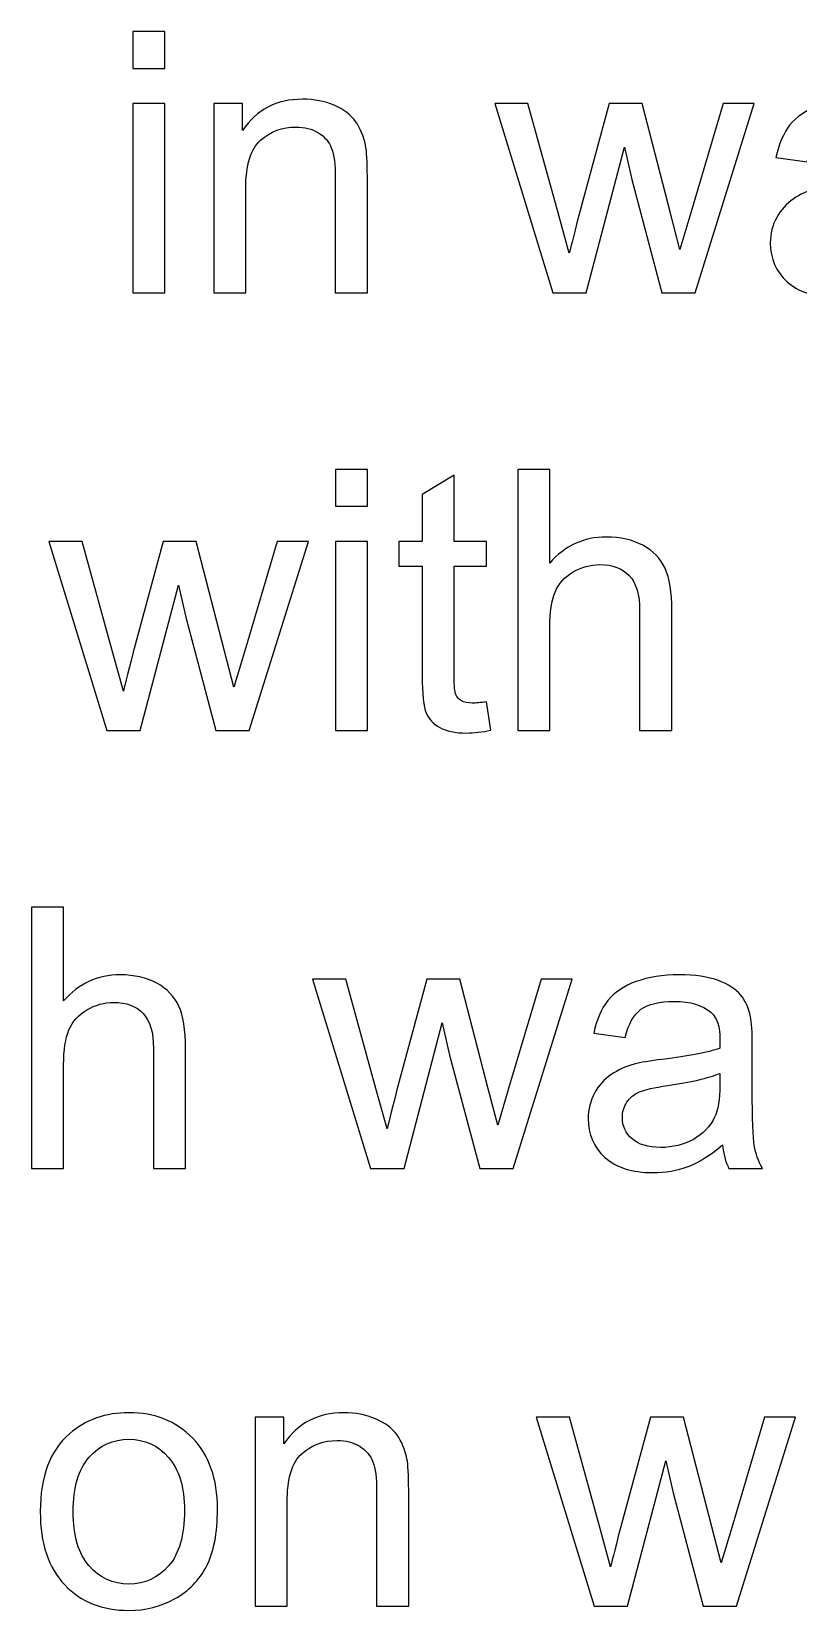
# Model space of a CAD drawing. Header units: centimetres. Extents: x -233 to -82, y 123 to 153.
# Drawn here: x -167.592 to -166.851, y 139.311 to 140.837 of the extents above; entities that cross this region are included whole.
import ezdxf

# ---------------------------------------------------------------- set-up
doc = ezdxf.new("R2010")
doc.units = ezdxf.units.CM
doc.header["$MEASUREMENT"] = 0
doc.layers.add('layer 1', color=7, linetype='Continuous')

msp = doc.modelspace()

# ---------------------------------------------------------------- linework, layer by layer
at = {"layer": 'layer 1'}
for points, knots in [([(-167.4945, 140.80153), (-167.4945, 140.80153), (-167.4945, 140.83713), (-167.4945, 140.83713), (-167.4945, 140.83713), (-167.4945, 140.83713), (-167.4635, 140.83713), (-167.4635, 140.83713), (-167.4635, 140.83713), (-167.4635, 140.83713), (-167.4635, 140.80153), (-167.4635, 140.80153), (-167.4635, 140.80153), (-167.4635, 140.80153), (-167.4945, 140.80153), (-167.4945, 140.80153)], [0, 0, 0, 0, 0.2, 0.2, 0.2, 0.2, 0.4, 0.4, 0.4, 0.4, 0.6, 0.6, 0.6, 0.6, 1, 1, 1, 1]), ([(-167.4162, 140.58463), (-167.4162, 140.58463), (-167.4162, 140.76753), (-167.4162, 140.76753), (-167.4162, 140.76753), (-167.4162, 140.76753), (-167.3883, 140.76753), (-167.3883, 140.76753), (-167.3883, 140.76753), (-167.3883, 140.76753), (-167.3883, 140.74153), (-167.3883, 140.74153), (-167.3883, 140.74153), (-167.3749, 140.76163), (-167.3555, 140.77173), (-167.3301, 140.77173), (-167.3301, 140.77173), (-167.3191, 140.77173), (-167.309, 140.76973), (-167.2997, 140.76583), (-167.2997, 140.76583), (-167.2904, 140.76183), (-167.2835, 140.75663), (-167.2789, 140.75023), (-167.2789, 140.75023), (-167.2744, 140.74373), (-167.2712, 140.73613), (-167.2693, 140.72723), (-167.2693, 140.72723), (-167.2682, 140.72153), (-167.2676, 140.71143), (-167.2676, 140.69713), (-167.2676, 140.69713), (-167.2676, 140.69713), (-167.2676, 140.58463), (-167.2676, 140.58463), (-167.2676, 140.58463), (-167.2676, 140.58463), (-167.2986, 140.58463), (-167.2986, 140.58463), (-167.2986, 140.58463), (-167.2986, 140.58463), (-167.2986, 140.69593), (-167.2986, 140.69593), (-167.2986, 140.69593), (-167.2986, 140.70853), (-167.2998, 140.71793), (-167.3022, 140.72423), (-167.3022, 140.72423), (-167.3046, 140.73053), (-167.3089, 140.73553), (-167.315, 140.73923), (-167.315, 140.73923), (-167.3212, 140.74293), (-167.3284, 140.74483), (-167.3367, 140.74483), (-167.3367, 140.74483), (-167.3499, 140.74483), (-167.3613, 140.74063), (-167.3708, 140.73223), (-167.3708, 140.73223), (-167.3804, 140.72383), (-167.3852, 140.70793), (-167.3852, 140.68453), (-167.3852, 140.68453), (-167.3852, 140.68453), (-167.3852, 140.58463), (-167.3852, 140.58463), (-167.3852, 140.58463), (-167.3852, 140.58463), (-167.4162, 140.58463), (-167.4162, 140.58463)], [0, 0, 0, 0, 0.0526316, 0.0526316, 0.0526316, 0.0526316, 0.1052632, 0.1052632, 0.1052632, 0.1052632, 0.1578947, 0.1578947, 0.1578947, 0.1578947, 0.2105263, 0.2105263, 0.2105263, 0.2105263, 0.2631579, 0.2631579, 0.2631579, 0.2631579, 0.3157895, 0.3157895, 0.3157895, 0.3157895, 0.3684211, 0.3684211, 0.3684211, 0.3684211, 0.4210526, 0.4210526, 0.4210526, 0.4210526, 0.4736842, 0.4736842, 0.4736842, 0.4736842, 0.5263158, 0.5263158, 0.5263158, 0.5263158, 0.5789474, 0.5789474, 0.5789474, 0.5789474, 0.6315789, 0.6315789, 0.6315789, 0.6315789, 0.6842105, 0.6842105, 0.6842105, 0.6842105, 0.7368421, 0.7368421, 0.7368421, 0.7368421, 0.7894737, 0.7894737, 0.7894737, 0.7894737, 0.8421053, 0.8421053, 0.8421053, 0.8421053, 0.8947368, 0.8947368, 0.8947368, 0.8947368, 1, 1, 1, 1]), ([(-166.7479, 140.60723), (-166.7594, 140.59743), (-166.7704, 140.59053), (-166.781, 140.58653), (-166.781, 140.58653), (-166.7917, 140.58253), (-166.8031, 140.58053), (-166.8152, 140.58053), (-166.8152, 140.58053), (-166.8353, 140.58053), (-166.8508, 140.58543), (-166.8616, 140.59523), (-166.8616, 140.59523), (-166.8724, 140.60503), (-166.8778, 140.61753), (-166.8778, 140.63283), (-166.8778, 140.63283), (-166.8778, 140.64183), (-166.8757, 140.65003), (-166.8716, 140.65743), (-166.8716, 140.65743), (-166.8675, 140.66483), (-166.8622, 140.67073), (-166.8556, 140.67523), (-166.8556, 140.67523), (-166.849, 140.67973), (-166.8416, 140.68313), (-166.8333, 140.68543), (-166.8333, 140.68543), (-166.8272, 140.68703), (-166.8181, 140.68853), (-166.8058, 140.69003), (-166.8058, 140.69003), (-166.7807, 140.69303), (-166.7623, 140.69663), (-166.7505, 140.70073), (-166.7505, 140.70073), (-166.7504, 140.70503), (-166.7503, 140.70773), (-166.7503, 140.70883), (-166.7503, 140.70883), (-166.7503, 140.72143), (-166.7532, 140.73033), (-166.7591, 140.73553), (-166.7591, 140.73553), (-166.767, 140.74253), (-166.7788, 140.74603), (-166.7944, 140.74603), (-166.7944, 140.74603), (-166.809, 140.74603), (-166.8198, 140.74353), (-166.8267, 140.73843), (-166.8267, 140.73843), (-166.8336, 140.73333), (-166.8388, 140.72423), (-166.8421, 140.71123), (-166.8421, 140.71123), (-166.8421, 140.71123), (-166.8724, 140.71533), (-166.8724, 140.71533), (-166.8724, 140.71533), (-166.8697, 140.72833), (-166.8651, 140.73883), (-166.8588, 140.74683), (-166.8588, 140.74683), (-166.8525, 140.75473), (-166.8433, 140.76093), (-166.8314, 140.76523), (-166.8314, 140.76523), (-166.8195, 140.76953), (-166.8056, 140.77173), (-166.7899, 140.77173), (-166.7899, 140.77173), (-166.7743, 140.77173), (-166.7616, 140.76993), (-166.7518, 140.76623), (-166.7518, 140.76623), (-166.7421, 140.76253), (-166.7349, 140.75783), (-166.7303, 140.75233), (-166.7303, 140.75233), (-166.7257, 140.74673), (-166.7225, 140.73973), (-166.7207, 140.73123), (-166.7207, 140.73123), (-166.7196, 140.72593), (-166.7191, 140.71643), (-166.7191, 140.70263), (-166.7191, 140.70263), (-166.7191, 140.70263), (-166.7191, 140.66133), (-166.7191, 140.66133), (-166.7191, 140.66133), (-166.7191, 140.63243), (-166.7184, 140.61423), (-166.7171, 140.60663), (-166.7171, 140.60663), (-166.7158, 140.59893), (-166.7132, 140.59163), (-166.7093, 140.58463), (-166.7093, 140.58463), (-166.7093, 140.58463), (-166.7417, 140.58463), (-166.7417, 140.58463), (-166.7417, 140.58463), (-166.7449, 140.59103), (-166.747, 140.59853), (-166.7479, 140.60723)], [0, 0, 0, 0, 0.0357143, 0.0357143, 0.0357143, 0.0357143, 0.0714286, 0.0714286, 0.0714286, 0.0714286, 0.1071429, 0.1071429, 0.1071429, 0.1071429, 0.1428571, 0.1428571, 0.1428571, 0.1428571, 0.1785714, 0.1785714, 0.1785714, 0.1785714, 0.2142857, 0.2142857, 0.2142857, 0.2142857, 0.25, 0.25, 0.25, 0.25, 0.2857143, 0.2857143, 0.2857143, 0.2857143, 0.3214286, 0.3214286, 0.3214286, 0.3214286, 0.3571429, 0.3571429, 0.3571429, 0.3571429, 0.3928571, 0.3928571, 0.3928571, 0.3928571, 0.4285714, 0.4285714, 0.4285714, 0.4285714, 0.4642857, 0.4642857, 0.4642857, 0.4642857, 0.5, 0.5, 0.5, 0.5, 0.5357143, 0.5357143, 0.5357143, 0.5357143, 0.5714286, 0.5714286, 0.5714286, 0.5714286, 0.6071429, 0.6071429, 0.6071429, 0.6071429, 0.6428571, 0.6428571, 0.6428571, 0.6428571, 0.6785714, 0.6785714, 0.6785714, 0.6785714, 0.7142857, 0.7142857, 0.7142857, 0.7142857, 0.75, 0.75, 0.75, 0.75, 0.7857143, 0.7857143, 0.7857143, 0.7857143, 0.8214286, 0.8214286, 0.8214286, 0.8214286, 0.8571429, 0.8571429, 0.8571429, 0.8571429, 0.8928571, 0.8928571, 0.8928571, 0.8928571, 0.9285714, 0.9285714, 0.9285714, 0.9285714, 1, 1, 1, 1]), ([(-167.4945, 140.58463), (-167.4945, 140.58463), (-167.4945, 140.76753), (-167.4945, 140.76753), (-167.4945, 140.76753), (-167.4945, 140.76753), (-167.4635, 140.76753), (-167.4635, 140.76753), (-167.4635, 140.76753), (-167.4635, 140.76753), (-167.4635, 140.58463), (-167.4635, 140.58463), (-167.4635, 140.58463), (-167.4635, 140.58463), (-167.4945, 140.58463), (-167.4945, 140.58463)], [0, 0, 0, 0, 0.2, 0.2, 0.2, 0.2, 0.4, 0.4, 0.4, 0.4, 0.6, 0.6, 0.6, 0.6, 1, 1, 1, 1]), ([(-167.0883, 140.58463), (-167.0883, 140.58463), (-167.1443, 140.76753), (-167.1443, 140.76753), (-167.1443, 140.76753), (-167.1443, 140.76753), (-167.1122, 140.76753), (-167.1122, 140.76753), (-167.1122, 140.76753), (-167.1122, 140.76753), (-167.0831, 140.66193), (-167.0831, 140.66193), (-167.0831, 140.66193), (-167.0831, 140.66193), (-167.0723, 140.62273), (-167.0723, 140.62273), (-167.0723, 140.62273), (-167.0718, 140.62463), (-167.0687, 140.63723), (-167.0628, 140.66043), (-167.0628, 140.66043), (-167.0628, 140.66043), (-167.0337, 140.76753), (-167.0337, 140.76753), (-167.0337, 140.76753), (-167.0337, 140.76753), (-167.0018, 140.76753), (-167.0018, 140.76753), (-167.0018, 140.76753), (-167.0018, 140.76753), (-166.9744, 140.66143), (-166.9744, 140.66143), (-166.9744, 140.66143), (-166.9744, 140.66143), (-166.9653, 140.62653), (-166.9653, 140.62653), (-166.9653, 140.62653), (-166.9653, 140.62653), (-166.9548, 140.66183), (-166.9548, 140.66183), (-166.9548, 140.66183), (-166.9548, 140.66183), (-166.9234, 140.76753), (-166.9234, 140.76753), (-166.9234, 140.76753), (-166.9234, 140.76753), (-166.8933, 140.76753), (-166.8933, 140.76753), (-166.8933, 140.76753), (-166.8933, 140.76753), (-166.9505, 140.58463), (-166.9505, 140.58463), (-166.9505, 140.58463), (-166.9505, 140.58463), (-166.9827, 140.58463), (-166.9827, 140.58463), (-166.9827, 140.58463), (-166.9827, 140.58463), (-167.0118, 140.69423), (-167.0118, 140.69423), (-167.0118, 140.69423), (-167.0118, 140.69423), (-167.0189, 140.72533), (-167.0189, 140.72533), (-167.0189, 140.72533), (-167.0189, 140.72533), (-167.0559, 140.58463), (-167.0559, 140.58463), (-167.0559, 140.58463), (-167.0559, 140.58463), (-167.0883, 140.58463), (-167.0883, 140.58463)], [0, 0, 0, 0, 0.0526316, 0.0526316, 0.0526316, 0.0526316, 0.1052632, 0.1052632, 0.1052632, 0.1052632, 0.1578947, 0.1578947, 0.1578947, 0.1578947, 0.2105263, 0.2105263, 0.2105263, 0.2105263, 0.2631579, 0.2631579, 0.2631579, 0.2631579, 0.3157895, 0.3157895, 0.3157895, 0.3157895, 0.3684211, 0.3684211, 0.3684211, 0.3684211, 0.4210526, 0.4210526, 0.4210526, 0.4210526, 0.4736842, 0.4736842, 0.4736842, 0.4736842, 0.5263158, 0.5263158, 0.5263158, 0.5263158, 0.5789474, 0.5789474, 0.5789474, 0.5789474, 0.6315789, 0.6315789, 0.6315789, 0.6315789, 0.6842105, 0.6842105, 0.6842105, 0.6842105, 0.7368421, 0.7368421, 0.7368421, 0.7368421, 0.7894737, 0.7894737, 0.7894737, 0.7894737, 0.8421053, 0.8421053, 0.8421053, 0.8421053, 0.8947368, 0.8947368, 0.8947368, 0.8947368, 1, 1, 1, 1]), ([(-167.2984, 140.3782), (-167.2984, 140.3782), (-167.2984, 140.4138), (-167.2984, 140.4138), (-167.2984, 140.4138), (-167.2984, 140.4138), (-167.2674, 140.4138), (-167.2674, 140.4138), (-167.2674, 140.4138), (-167.2674, 140.4138), (-167.2674, 140.3782), (-167.2674, 140.3782), (-167.2674, 140.3782), (-167.2674, 140.3782), (-167.2984, 140.3782), (-167.2984, 140.3782)], [0, 0, 0, 0, 0.2, 0.2, 0.2, 0.2, 0.4, 0.4, 0.4, 0.4, 0.6, 0.6, 0.6, 0.6, 1, 1, 1, 1]), ([(-167.1524, 140.189), (-167.1524, 140.189), (-167.148, 140.1616), (-167.148, 140.1616), (-167.148, 140.1616), (-167.1567, 140.1598), (-167.1645, 140.1589), (-167.1714, 140.1589), (-167.1714, 140.1589), (-167.1827, 140.1589), (-167.1914, 140.1607), (-167.1976, 140.1643), (-167.1976, 140.1643), (-167.2038, 140.1678), (-167.2082, 140.1725), (-167.2107, 140.1783), (-167.2107, 140.1783), (-167.2132, 140.1841), (-167.2145, 140.1963), (-167.2145, 140.2149), (-167.2145, 140.2149), (-167.2145, 140.2149), (-167.2145, 140.3201), (-167.2145, 140.3201), (-167.2145, 140.3201), (-167.2145, 140.3201), (-167.2372, 140.3201), (-167.2372, 140.3201), (-167.2372, 140.3201), (-167.2372, 140.3201), (-167.2372, 140.3442), (-167.2372, 140.3442), (-167.2372, 140.3442), (-167.2372, 140.3442), (-167.2145, 140.3442), (-167.2145, 140.3442), (-167.2145, 140.3442), (-167.2145, 140.3442), (-167.2145, 140.3895), (-167.2145, 140.3895), (-167.2145, 140.3895), (-167.2145, 140.3895), (-167.1836, 140.4081), (-167.1836, 140.4081), (-167.1836, 140.4081), (-167.1836, 140.4081), (-167.1836, 140.3442), (-167.1836, 140.3442), (-167.1836, 140.3442), (-167.1836, 140.3442), (-167.1524, 140.3442), (-167.1524, 140.3442), (-167.1524, 140.3442), (-167.1524, 140.3442), (-167.1524, 140.3201), (-167.1524, 140.3201), (-167.1524, 140.3201), (-167.1524, 140.3201), (-167.1836, 140.3201), (-167.1836, 140.3201), (-167.1836, 140.3201), (-167.1836, 140.3201), (-167.1836, 140.2131), (-167.1836, 140.2131), (-167.1836, 140.2131), (-167.1836, 140.2043), (-167.1831, 140.1986), (-167.182, 140.1961), (-167.182, 140.1961), (-167.1809, 140.1936), (-167.1791, 140.1916), (-167.1766, 140.1901), (-167.1766, 140.1901), (-167.1741, 140.1886), (-167.1706, 140.1878), (-167.1661, 140.1878), (-167.1661, 140.1878), (-167.1626, 140.1878), (-167.1581, 140.1882), (-167.1524, 140.189)], [0, 0, 0, 0, 0.047619, 0.047619, 0.047619, 0.047619, 0.0952381, 0.0952381, 0.0952381, 0.0952381, 0.1428571, 0.1428571, 0.1428571, 0.1428571, 0.1904762, 0.1904762, 0.1904762, 0.1904762, 0.2380952, 0.2380952, 0.2380952, 0.2380952, 0.2857143, 0.2857143, 0.2857143, 0.2857143, 0.3333333, 0.3333333, 0.3333333, 0.3333333, 0.3809524, 0.3809524, 0.3809524, 0.3809524, 0.4285714, 0.4285714, 0.4285714, 0.4285714, 0.4761905, 0.4761905, 0.4761905, 0.4761905, 0.5238095, 0.5238095, 0.5238095, 0.5238095, 0.5714286, 0.5714286, 0.5714286, 0.5714286, 0.6190476, 0.6190476, 0.6190476, 0.6190476, 0.6666667, 0.6666667, 0.6666667, 0.6666667, 0.7142857, 0.7142857, 0.7142857, 0.7142857, 0.7619048, 0.7619048, 0.7619048, 0.7619048, 0.8095238, 0.8095238, 0.8095238, 0.8095238, 0.8571429, 0.8571429, 0.8571429, 0.8571429, 0.9047619, 0.9047619, 0.9047619, 0.9047619, 1, 1, 1, 1]), ([(-167.1221, 140.1613), (-167.1221, 140.1613), (-167.1221, 140.4138), (-167.1221, 140.4138), (-167.1221, 140.4138), (-167.1221, 140.4138), (-167.0911, 140.4138), (-167.0911, 140.4138), (-167.0911, 140.4138), (-167.0911, 140.4138), (-167.0911, 140.3232), (-167.0911, 140.3232), (-167.0911, 140.3232), (-167.0766, 140.34), (-167.0584, 140.3484), (-167.0364, 140.3484), (-167.0364, 140.3484), (-167.0228, 140.3484), (-167.011, 140.3457), (-167.001, 140.3404), (-167.001, 140.3404), (-166.9911, 140.335), (-166.9839, 140.3276), (-166.9796, 140.3182), (-166.9796, 140.3182), (-166.9753, 140.3088), (-166.9731, 140.2951), (-166.9731, 140.2772), (-166.9731, 140.2772), (-166.9731, 140.2772), (-166.9731, 140.1613), (-166.9731, 140.1613), (-166.9731, 140.1613), (-166.9731, 140.1613), (-167.0042, 140.1613), (-167.0042, 140.1613), (-167.0042, 140.1613), (-167.0042, 140.1613), (-167.0042, 140.2772), (-167.0042, 140.2772), (-167.0042, 140.2772), (-167.0042, 140.2927), (-167.0075, 140.304), (-167.0142, 140.3111), (-167.0142, 140.3111), (-167.0209, 140.3182), (-167.0304, 140.3217), (-167.0427, 140.3217), (-167.0427, 140.3217), (-167.0519, 140.3217), (-167.0605, 140.3193), (-167.0686, 140.3146), (-167.0686, 140.3146), (-167.0767, 140.3098), (-167.0825, 140.3033), (-167.0859, 140.2952), (-167.0859, 140.2952), (-167.0894, 140.287), (-167.0911, 140.2757), (-167.0911, 140.2614), (-167.0911, 140.2614), (-167.0911, 140.2614), (-167.0911, 140.1613), (-167.0911, 140.1613), (-167.0911, 140.1613), (-167.0911, 140.1613), (-167.1221, 140.1613), (-167.1221, 140.1613)], [0, 0, 0, 0, 0.0555556, 0.0555556, 0.0555556, 0.0555556, 0.1111111, 0.1111111, 0.1111111, 0.1111111, 0.1666667, 0.1666667, 0.1666667, 0.1666667, 0.2222222, 0.2222222, 0.2222222, 0.2222222, 0.2777778, 0.2777778, 0.2777778, 0.2777778, 0.3333333, 0.3333333, 0.3333333, 0.3333333, 0.3888889, 0.3888889, 0.3888889, 0.3888889, 0.4444444, 0.4444444, 0.4444444, 0.4444444, 0.5, 0.5, 0.5, 0.5, 0.5555556, 0.5555556, 0.5555556, 0.5555556, 0.6111111, 0.6111111, 0.6111111, 0.6111111, 0.6666667, 0.6666667, 0.6666667, 0.6666667, 0.7222222, 0.7222222, 0.7222222, 0.7222222, 0.7777778, 0.7777778, 0.7777778, 0.7777778, 0.8333333, 0.8333333, 0.8333333, 0.8333333, 0.8888889, 0.8888889, 0.8888889, 0.8888889, 1, 1, 1, 1]), ([(-167.5196, 140.1613), (-167.5196, 140.1613), (-167.5756, 140.3442), (-167.5756, 140.3442), (-167.5756, 140.3442), (-167.5756, 140.3442), (-167.5435, 140.3442), (-167.5435, 140.3442), (-167.5435, 140.3442), (-167.5435, 140.3442), (-167.5144, 140.2386), (-167.5144, 140.2386), (-167.5144, 140.2386), (-167.5144, 140.2386), (-167.5036, 140.1994), (-167.5036, 140.1994), (-167.5036, 140.1994), (-167.5031, 140.2013), (-167.5, 140.2139), (-167.4941, 140.2371), (-167.4941, 140.2371), (-167.4941, 140.2371), (-167.465, 140.3442), (-167.465, 140.3442), (-167.465, 140.3442), (-167.465, 140.3442), (-167.4331, 140.3442), (-167.4331, 140.3442), (-167.4331, 140.3442), (-167.4331, 140.3442), (-167.4057, 140.2381), (-167.4057, 140.2381), (-167.4057, 140.2381), (-167.4057, 140.2381), (-167.3966, 140.2032), (-167.3966, 140.2032), (-167.3966, 140.2032), (-167.3966, 140.2032), (-167.3861, 140.2385), (-167.3861, 140.2385), (-167.3861, 140.2385), (-167.3861, 140.2385), (-167.3547, 140.3442), (-167.3547, 140.3442), (-167.3547, 140.3442), (-167.3547, 140.3442), (-167.3246, 140.3442), (-167.3246, 140.3442), (-167.3246, 140.3442), (-167.3246, 140.3442), (-167.3818, 140.1613), (-167.3818, 140.1613), (-167.3818, 140.1613), (-167.3818, 140.1613), (-167.414, 140.1613), (-167.414, 140.1613), (-167.414, 140.1613), (-167.414, 140.1613), (-167.4431, 140.2709), (-167.4431, 140.2709), (-167.4431, 140.2709), (-167.4431, 140.2709), (-167.4502, 140.302), (-167.4502, 140.302), (-167.4502, 140.302), (-167.4502, 140.302), (-167.4872, 140.1613), (-167.4872, 140.1613), (-167.4872, 140.1613), (-167.4872, 140.1613), (-167.5196, 140.1613), (-167.5196, 140.1613)], [0, 0, 0, 0, 0.0526316, 0.0526316, 0.0526316, 0.0526316, 0.1052632, 0.1052632, 0.1052632, 0.1052632, 0.1578947, 0.1578947, 0.1578947, 0.1578947, 0.2105263, 0.2105263, 0.2105263, 0.2105263, 0.2631579, 0.2631579, 0.2631579, 0.2631579, 0.3157895, 0.3157895, 0.3157895, 0.3157895, 0.3684211, 0.3684211, 0.3684211, 0.3684211, 0.4210526, 0.4210526, 0.4210526, 0.4210526, 0.4736842, 0.4736842, 0.4736842, 0.4736842, 0.5263158, 0.5263158, 0.5263158, 0.5263158, 0.5789474, 0.5789474, 0.5789474, 0.5789474, 0.6315789, 0.6315789, 0.6315789, 0.6315789, 0.6842105, 0.6842105, 0.6842105, 0.6842105, 0.7368421, 0.7368421, 0.7368421, 0.7368421, 0.7894737, 0.7894737, 0.7894737, 0.7894737, 0.8421053, 0.8421053, 0.8421053, 0.8421053, 0.8947368, 0.8947368, 0.8947368, 0.8947368, 1, 1, 1, 1]), ([(-167.2984, 140.1613), (-167.2984, 140.1613), (-167.2984, 140.3442), (-167.2984, 140.3442), (-167.2984, 140.3442), (-167.2984, 140.3442), (-167.2674, 140.3442), (-167.2674, 140.3442), (-167.2674, 140.3442), (-167.2674, 140.3442), (-167.2674, 140.1613), (-167.2674, 140.1613), (-167.2674, 140.1613), (-167.2674, 140.1613), (-167.2984, 140.1613), (-167.2984, 140.1613)], [0, 0, 0, 0, 0.2, 0.2, 0.2, 0.2, 0.4, 0.4, 0.4, 0.4, 0.6, 0.6, 0.6, 0.6, 1, 1, 1, 1]), ([(-167.5924, 139.73797), (-167.5924, 139.73797), (-167.5924, 139.99047), (-167.5924, 139.99047), (-167.5924, 139.99047), (-167.5924, 139.99047), (-167.5614, 139.99047), (-167.5614, 139.99047), (-167.5614, 139.99047), (-167.5614, 139.99047), (-167.5614, 139.89987), (-167.5614, 139.89987), (-167.5614, 139.89987), (-167.5469, 139.91667), (-167.5287, 139.92507), (-167.5067, 139.92507), (-167.5067, 139.92507), (-167.4931, 139.92507), (-167.4813, 139.92237), (-167.4713, 139.91707), (-167.4713, 139.91707), (-167.4614, 139.91167), (-167.4542, 139.90427), (-167.4499, 139.89487), (-167.4499, 139.89487), (-167.4456, 139.88547), (-167.4434, 139.87177), (-167.4434, 139.85387), (-167.4434, 139.85387), (-167.4434, 139.85387), (-167.4434, 139.73797), (-167.4434, 139.73797), (-167.4434, 139.73797), (-167.4434, 139.73797), (-167.4745, 139.73797), (-167.4745, 139.73797), (-167.4745, 139.73797), (-167.4745, 139.73797), (-167.4745, 139.85387), (-167.4745, 139.85387), (-167.4745, 139.85387), (-167.4745, 139.86937), (-167.4778, 139.88067), (-167.4845, 139.88777), (-167.4845, 139.88777), (-167.4912, 139.89487), (-167.5007, 139.89837), (-167.513, 139.89837), (-167.513, 139.89837), (-167.5222, 139.89837), (-167.5308, 139.89597), (-167.5389, 139.89127), (-167.5389, 139.89127), (-167.547, 139.88647), (-167.5528, 139.87997), (-167.5562, 139.87187), (-167.5562, 139.87187), (-167.5597, 139.86367), (-167.5614, 139.85237), (-167.5614, 139.83807), (-167.5614, 139.83807), (-167.5614, 139.83807), (-167.5614, 139.73797), (-167.5614, 139.73797), (-167.5614, 139.73797), (-167.5614, 139.73797), (-167.5924, 139.73797), (-167.5924, 139.73797)], [0, 0, 0, 0, 0.0555556, 0.0555556, 0.0555556, 0.0555556, 0.1111111, 0.1111111, 0.1111111, 0.1111111, 0.1666667, 0.1666667, 0.1666667, 0.1666667, 0.2222222, 0.2222222, 0.2222222, 0.2222222, 0.2777778, 0.2777778, 0.2777778, 0.2777778, 0.3333333, 0.3333333, 0.3333333, 0.3333333, 0.3888889, 0.3888889, 0.3888889, 0.3888889, 0.4444444, 0.4444444, 0.4444444, 0.4444444, 0.5, 0.5, 0.5, 0.5, 0.5555556, 0.5555556, 0.5555556, 0.5555556, 0.6111111, 0.6111111, 0.6111111, 0.6111111, 0.6666667, 0.6666667, 0.6666667, 0.6666667, 0.7222222, 0.7222222, 0.7222222, 0.7222222, 0.7777778, 0.7777778, 0.7777778, 0.7777778, 0.8333333, 0.8333333, 0.8333333, 0.8333333, 0.8888889, 0.8888889, 0.8888889, 0.8888889, 1, 1, 1, 1]), ([(-167.2645, 139.73797), (-167.2645, 139.73797), (-167.3205, 139.92087), (-167.3205, 139.92087), (-167.3205, 139.92087), (-167.3205, 139.92087), (-167.2884, 139.92087), (-167.2884, 139.92087), (-167.2884, 139.92087), (-167.2884, 139.92087), (-167.2593, 139.81527), (-167.2593, 139.81527), (-167.2593, 139.81527), (-167.2593, 139.81527), (-167.2485, 139.77607), (-167.2485, 139.77607), (-167.2485, 139.77607), (-167.248, 139.77797), (-167.2449, 139.79057), (-167.239, 139.81377), (-167.239, 139.81377), (-167.239, 139.81377), (-167.2099, 139.92087), (-167.2099, 139.92087), (-167.2099, 139.92087), (-167.2099, 139.92087), (-167.178, 139.92087), (-167.178, 139.92087), (-167.178, 139.92087), (-167.178, 139.92087), (-167.1506, 139.81477), (-167.1506, 139.81477), (-167.1506, 139.81477), (-167.1506, 139.81477), (-167.1415, 139.77987), (-167.1415, 139.77987), (-167.1415, 139.77987), (-167.1415, 139.77987), (-167.131, 139.81517), (-167.131, 139.81517), (-167.131, 139.81517), (-167.131, 139.81517), (-167.0996, 139.92087), (-167.0996, 139.92087), (-167.0996, 139.92087), (-167.0996, 139.92087), (-167.0695, 139.92087), (-167.0695, 139.92087), (-167.0695, 139.92087), (-167.0695, 139.92087), (-167.1267, 139.73797), (-167.1267, 139.73797), (-167.1267, 139.73797), (-167.1267, 139.73797), (-167.1589, 139.73797), (-167.1589, 139.73797), (-167.1589, 139.73797), (-167.1589, 139.73797), (-167.188, 139.84757), (-167.188, 139.84757), (-167.188, 139.84757), (-167.188, 139.84757), (-167.1951, 139.87867), (-167.1951, 139.87867), (-167.1951, 139.87867), (-167.1951, 139.87867), (-167.2321, 139.73797), (-167.2321, 139.73797), (-167.2321, 139.73797), (-167.2321, 139.73797), (-167.2645, 139.73797), (-167.2645, 139.73797)], [0, 0, 0, 0, 0.0526316, 0.0526316, 0.0526316, 0.0526316, 0.1052632, 0.1052632, 0.1052632, 0.1052632, 0.1578947, 0.1578947, 0.1578947, 0.1578947, 0.2105263, 0.2105263, 0.2105263, 0.2105263, 0.2631579, 0.2631579, 0.2631579, 0.2631579, 0.3157895, 0.3157895, 0.3157895, 0.3157895, 0.3684211, 0.3684211, 0.3684211, 0.3684211, 0.4210526, 0.4210526, 0.4210526, 0.4210526, 0.4736842, 0.4736842, 0.4736842, 0.4736842, 0.5263158, 0.5263158, 0.5263158, 0.5263158, 0.5789474, 0.5789474, 0.5789474, 0.5789474, 0.6315789, 0.6315789, 0.6315789, 0.6315789, 0.6842105, 0.6842105, 0.6842105, 0.6842105, 0.7368421, 0.7368421, 0.7368421, 0.7368421, 0.7894737, 0.7894737, 0.7894737, 0.7894737, 0.8421053, 0.8421053, 0.8421053, 0.8421053, 0.8947368, 0.8947368, 0.8947368, 0.8947368, 1, 1, 1, 1]), ([(-166.9241, 139.76057), (-166.9356, 139.75077), (-166.9466, 139.74387), (-166.9572, 139.73987), (-166.9572, 139.73987), (-166.9679, 139.73587), (-166.9793, 139.73387), (-166.9914, 139.73387), (-166.9914, 139.73387), (-167.0115, 139.73387), (-167.027, 139.73877), (-167.0378, 139.74857), (-167.0378, 139.74857), (-167.0486, 139.75837), (-167.054, 139.77087), (-167.054, 139.78617), (-167.054, 139.78617), (-167.054, 139.79517), (-167.0519, 139.80337), (-167.0478, 139.81077), (-167.0478, 139.81077), (-167.0437, 139.81817), (-167.0384, 139.82407), (-167.0318, 139.82857), (-167.0318, 139.82857), (-167.0252, 139.83307), (-167.0178, 139.83647), (-167.0095, 139.83877), (-167.0095, 139.83877), (-167.0034, 139.84037), (-166.9943, 139.84187), (-166.982, 139.84337), (-166.982, 139.84337), (-166.9569, 139.84637), (-166.9385, 139.84997), (-166.9267, 139.85407), (-166.9267, 139.85407), (-166.9266, 139.85837), (-166.9265, 139.86107), (-166.9265, 139.86217), (-166.9265, 139.86217), (-166.9265, 139.87477), (-166.9294, 139.88367), (-166.9353, 139.88887), (-166.9353, 139.88887), (-166.9432, 139.89587), (-166.955, 139.89937), (-166.9706, 139.89937), (-166.9706, 139.89937), (-166.9852, 139.89937), (-166.996, 139.89687), (-167.0029, 139.89177), (-167.0029, 139.89177), (-167.0098, 139.88667), (-167.015, 139.87757), (-167.0183, 139.86457), (-167.0183, 139.86457), (-167.0183, 139.86457), (-167.0486, 139.86867), (-167.0486, 139.86867), (-167.0486, 139.86867), (-167.0459, 139.88167), (-167.0413, 139.89217), (-167.035, 139.90017), (-167.035, 139.90017), (-167.0287, 139.90807), (-167.0195, 139.91427), (-167.0076, 139.91857), (-167.0076, 139.91857), (-166.9957, 139.92287), (-166.9818, 139.92507), (-166.9661, 139.92507), (-166.9661, 139.92507), (-166.9505, 139.92507), (-166.9378, 139.92327), (-166.928, 139.91957), (-166.928, 139.91957), (-166.9183, 139.91587), (-166.9111, 139.91117), (-166.9065, 139.90567), (-166.9065, 139.90567), (-166.9019, 139.90007), (-166.8987, 139.89307), (-166.8969, 139.88457), (-166.8969, 139.88457), (-166.8958, 139.87927), (-166.8953, 139.86977), (-166.8953, 139.85597), (-166.8953, 139.85597), (-166.8953, 139.85597), (-166.8953, 139.81467), (-166.8953, 139.81467), (-166.8953, 139.81467), (-166.8953, 139.78577), (-166.8946, 139.76757), (-166.8933, 139.75997), (-166.8933, 139.75997), (-166.892, 139.75227), (-166.8894, 139.74497), (-166.8855, 139.73797), (-166.8855, 139.73797), (-166.8855, 139.73797), (-166.9179, 139.73797), (-166.9179, 139.73797), (-166.9179, 139.73797), (-166.9211, 139.74437), (-166.9232, 139.75187), (-166.9241, 139.76057)], [0, 0, 0, 0, 0.0357143, 0.0357143, 0.0357143, 0.0357143, 0.0714286, 0.0714286, 0.0714286, 0.0714286, 0.1071429, 0.1071429, 0.1071429, 0.1071429, 0.1428571, 0.1428571, 0.1428571, 0.1428571, 0.1785714, 0.1785714, 0.1785714, 0.1785714, 0.2142857, 0.2142857, 0.2142857, 0.2142857, 0.25, 0.25, 0.25, 0.25, 0.2857143, 0.2857143, 0.2857143, 0.2857143, 0.3214286, 0.3214286, 0.3214286, 0.3214286, 0.3571429, 0.3571429, 0.3571429, 0.3571429, 0.3928571, 0.3928571, 0.3928571, 0.3928571, 0.4285714, 0.4285714, 0.4285714, 0.4285714, 0.4642857, 0.4642857, 0.4642857, 0.4642857, 0.5, 0.5, 0.5, 0.5, 0.5357143, 0.5357143, 0.5357143, 0.5357143, 0.5714286, 0.5714286, 0.5714286, 0.5714286, 0.6071429, 0.6071429, 0.6071429, 0.6071429, 0.6428571, 0.6428571, 0.6428571, 0.6428571, 0.6785714, 0.6785714, 0.6785714, 0.6785714, 0.7142857, 0.7142857, 0.7142857, 0.7142857, 0.75, 0.75, 0.75, 0.75, 0.7857143, 0.7857143, 0.7857143, 0.7857143, 0.8214286, 0.8214286, 0.8214286, 0.8214286, 0.8571429, 0.8571429, 0.8571429, 0.8571429, 0.8928571, 0.8928571, 0.8928571, 0.8928571, 0.9285714, 0.9285714, 0.9285714, 0.9285714, 1, 1, 1, 1]), ([(-166.9267, 139.82977), (-166.9379, 139.82517), (-166.9548, 139.82127), (-166.9773, 139.81807), (-166.9773, 139.81807), (-166.99, 139.81617), (-166.999, 139.81417), (-167.0043, 139.81187), (-167.0043, 139.81187), (-167.0096, 139.80957), (-167.0137, 139.80627), (-167.0166, 139.80187), (-167.0166, 139.80187), (-167.0195, 139.79737), (-167.0209, 139.79247), (-167.0209, 139.78707), (-167.0209, 139.78707), (-167.0209, 139.77877), (-167.0178, 139.77197), (-167.0115, 139.76647), (-167.0115, 139.76647), (-167.0052, 139.76097), (-166.9961, 139.75817), (-166.984, 139.75817), (-166.984, 139.75817), (-166.9721, 139.75817), (-166.9614, 139.76077), (-166.9521, 139.76597), (-166.9521, 139.76597), (-166.9428, 139.77117), (-166.936, 139.77827), (-166.9317, 139.78737), (-166.9317, 139.78737), (-166.9284, 139.79437), (-166.9267, 139.80467), (-166.9267, 139.81837), (-166.9267, 139.81837), (-166.9267, 139.81837), (-166.9267, 139.82977), (-166.9267, 139.82977)], [0, 0, 0, 0, 0.0909091, 0.0909091, 0.0909091, 0.0909091, 0.1818182, 0.1818182, 0.1818182, 0.1818182, 0.2727273, 0.2727273, 0.2727273, 0.2727273, 0.3636364, 0.3636364, 0.3636364, 0.3636364, 0.4545455, 0.4545455, 0.4545455, 0.4545455, 0.5454545, 0.5454545, 0.5454545, 0.5454545, 0.6363636, 0.6363636, 0.6363636, 0.6363636, 0.7272727, 0.7272727, 0.7272727, 0.7272727, 0.8181818, 0.8181818, 0.8181818, 0.8181818, 1, 1, 1, 1]), ([(-167.584, 139.40613), (-167.584, 139.44003), (-167.5746, 139.46503), (-167.5557, 139.48133), (-167.5557, 139.48133), (-167.54, 139.49493), (-167.5208, 139.50173), (-167.4982, 139.50173), (-167.4982, 139.50173), (-167.4731, 139.50173), (-167.4525, 139.49353), (-167.4365, 139.47703), (-167.4365, 139.47703), (-167.4206, 139.46053), (-167.4126, 139.43773), (-167.4126, 139.40873), (-167.4126, 139.40873), (-167.4126, 139.38513), (-167.4161, 139.36663), (-167.4232, 139.35313), (-167.4232, 139.35313), (-167.4303, 139.33963), (-167.4405, 139.32923), (-167.454, 139.32173), (-167.454, 139.32173), (-167.4675, 139.31423), (-167.4823, 139.31053), (-167.4982, 139.31053), (-167.4982, 139.31053), (-167.5238, 139.31053), (-167.5445, 139.31873), (-167.5603, 139.33513), (-167.5603, 139.33513), (-167.5761, 139.35153), (-167.584, 139.37523), (-167.584, 139.40613)], [0, 0, 0, 0, 0.1, 0.1, 0.1, 0.1, 0.2, 0.2, 0.2, 0.2, 0.3, 0.3, 0.3, 0.3, 0.4, 0.4, 0.4, 0.4, 0.5, 0.5, 0.5, 0.5, 0.6, 0.6, 0.6, 0.6, 0.7, 0.7, 0.7, 0.7, 0.8, 0.8, 0.8, 0.8, 1, 1, 1, 1]), ([(-167.3762, 139.31463), (-167.3762, 139.31463), (-167.3762, 139.49753), (-167.3762, 139.49753), (-167.3762, 139.49753), (-167.3762, 139.49753), (-167.3483, 139.49753), (-167.3483, 139.49753), (-167.3483, 139.49753), (-167.3483, 139.49753), (-167.3483, 139.47153), (-167.3483, 139.47153), (-167.3483, 139.47153), (-167.3349, 139.49163), (-167.3155, 139.50173), (-167.2901, 139.50173), (-167.2901, 139.50173), (-167.2791, 139.50173), (-167.269, 139.49973), (-167.2597, 139.49583), (-167.2597, 139.49583), (-167.2504, 139.49183), (-167.2435, 139.48663), (-167.2389, 139.48023), (-167.2389, 139.48023), (-167.2344, 139.47373), (-167.2312, 139.46613), (-167.2293, 139.45723), (-167.2293, 139.45723), (-167.2282, 139.45153), (-167.2276, 139.44143), (-167.2276, 139.42713), (-167.2276, 139.42713), (-167.2276, 139.42713), (-167.2276, 139.31463), (-167.2276, 139.31463), (-167.2276, 139.31463), (-167.2276, 139.31463), (-167.2586, 139.31463), (-167.2586, 139.31463), (-167.2586, 139.31463), (-167.2586, 139.31463), (-167.2586, 139.42593), (-167.2586, 139.42593), (-167.2586, 139.42593), (-167.2586, 139.43853), (-167.2598, 139.44793), (-167.2622, 139.45423), (-167.2622, 139.45423), (-167.2646, 139.46053), (-167.2689, 139.46553), (-167.275, 139.46923), (-167.275, 139.46923), (-167.2812, 139.47293), (-167.2884, 139.47483), (-167.2967, 139.47483), (-167.2967, 139.47483), (-167.3099, 139.47483), (-167.3213, 139.47063), (-167.3308, 139.46223), (-167.3308, 139.46223), (-167.3404, 139.45383), (-167.3452, 139.43793), (-167.3452, 139.41453), (-167.3452, 139.41453), (-167.3452, 139.41453), (-167.3452, 139.31463), (-167.3452, 139.31463), (-167.3452, 139.31463), (-167.3452, 139.31463), (-167.3762, 139.31463), (-167.3762, 139.31463)], [0, 0, 0, 0, 0.0526316, 0.0526316, 0.0526316, 0.0526316, 0.1052632, 0.1052632, 0.1052632, 0.1052632, 0.1578947, 0.1578947, 0.1578947, 0.1578947, 0.2105263, 0.2105263, 0.2105263, 0.2105263, 0.2631579, 0.2631579, 0.2631579, 0.2631579, 0.3157895, 0.3157895, 0.3157895, 0.3157895, 0.3684211, 0.3684211, 0.3684211, 0.3684211, 0.4210526, 0.4210526, 0.4210526, 0.4210526, 0.4736842, 0.4736842, 0.4736842, 0.4736842, 0.5263158, 0.5263158, 0.5263158, 0.5263158, 0.5789474, 0.5789474, 0.5789474, 0.5789474, 0.6315789, 0.6315789, 0.6315789, 0.6315789, 0.6842105, 0.6842105, 0.6842105, 0.6842105, 0.7368421, 0.7368421, 0.7368421, 0.7368421, 0.7894737, 0.7894737, 0.7894737, 0.7894737, 0.8421053, 0.8421053, 0.8421053, 0.8421053, 0.8947368, 0.8947368, 0.8947368, 0.8947368, 1, 1, 1, 1]), ([(-167.0483, 139.31463), (-167.0483, 139.31463), (-167.1043, 139.49753), (-167.1043, 139.49753), (-167.1043, 139.49753), (-167.1043, 139.49753), (-167.0722, 139.49753), (-167.0722, 139.49753), (-167.0722, 139.49753), (-167.0722, 139.49753), (-167.0431, 139.39193), (-167.0431, 139.39193), (-167.0431, 139.39193), (-167.0431, 139.39193), (-167.0323, 139.35273), (-167.0323, 139.35273), (-167.0323, 139.35273), (-167.0318, 139.35463), (-167.0287, 139.36723), (-167.0228, 139.39043), (-167.0228, 139.39043), (-167.0228, 139.39043), (-166.9937, 139.49753), (-166.9937, 139.49753), (-166.9937, 139.49753), (-166.9937, 139.49753), (-166.9618, 139.49753), (-166.9618, 139.49753), (-166.9618, 139.49753), (-166.9618, 139.49753), (-166.9344, 139.39143), (-166.9344, 139.39143), (-166.9344, 139.39143), (-166.9344, 139.39143), (-166.9253, 139.35653), (-166.9253, 139.35653), (-166.9253, 139.35653), (-166.9253, 139.35653), (-166.9148, 139.39183), (-166.9148, 139.39183), (-166.9148, 139.39183), (-166.9148, 139.39183), (-166.8834, 139.49753), (-166.8834, 139.49753), (-166.8834, 139.49753), (-166.8834, 139.49753), (-166.8533, 139.49753), (-166.8533, 139.49753), (-166.8533, 139.49753), (-166.8533, 139.49753), (-166.9105, 139.31463), (-166.9105, 139.31463), (-166.9105, 139.31463), (-166.9105, 139.31463), (-166.9427, 139.31463), (-166.9427, 139.31463), (-166.9427, 139.31463), (-166.9427, 139.31463), (-166.9718, 139.42423), (-166.9718, 139.42423), (-166.9718, 139.42423), (-166.9718, 139.42423), (-166.9789, 139.45533), (-166.9789, 139.45533), (-166.9789, 139.45533), (-166.9789, 139.45533), (-167.0159, 139.31463), (-167.0159, 139.31463), (-167.0159, 139.31463), (-167.0159, 139.31463), (-167.0483, 139.31463), (-167.0483, 139.31463)], [0, 0, 0, 0, 0.0526316, 0.0526316, 0.0526316, 0.0526316, 0.1052632, 0.1052632, 0.1052632, 0.1052632, 0.1578947, 0.1578947, 0.1578947, 0.1578947, 0.2105263, 0.2105263, 0.2105263, 0.2105263, 0.2631579, 0.2631579, 0.2631579, 0.2631579, 0.3157895, 0.3157895, 0.3157895, 0.3157895, 0.3684211, 0.3684211, 0.3684211, 0.3684211, 0.4210526, 0.4210526, 0.4210526, 0.4210526, 0.4736842, 0.4736842, 0.4736842, 0.4736842, 0.5263158, 0.5263158, 0.5263158, 0.5263158, 0.5789474, 0.5789474, 0.5789474, 0.5789474, 0.6315789, 0.6315789, 0.6315789, 0.6315789, 0.6842105, 0.6842105, 0.6842105, 0.6842105, 0.7368421, 0.7368421, 0.7368421, 0.7368421, 0.7894737, 0.7894737, 0.7894737, 0.7894737, 0.8421053, 0.8421053, 0.8421053, 0.8421053, 0.8947368, 0.8947368, 0.8947368, 0.8947368, 1, 1, 1, 1]), ([(-167.5521, 139.40613), (-167.5521, 139.38263), (-167.547, 139.36513), (-167.5368, 139.35353), (-167.5368, 139.35353), (-167.5266, 139.34183), (-167.5137, 139.33603), (-167.4982, 139.33603), (-167.4982, 139.33603), (-167.4828, 139.33603), (-167.47, 139.34193), (-167.4598, 139.35363), (-167.4598, 139.35363), (-167.4496, 139.36533), (-167.4445, 139.38313), (-167.4445, 139.40713), (-167.4445, 139.40713), (-167.4445, 139.42973), (-167.4496, 139.44683), (-167.4599, 139.45853), (-167.4599, 139.45853), (-167.4702, 139.47023), (-167.4829, 139.47603), (-167.4982, 139.47603), (-167.4982, 139.47603), (-167.5137, 139.47603), (-167.5266, 139.47023), (-167.5368, 139.45863), (-167.5368, 139.45863), (-167.547, 139.44703), (-167.5521, 139.42953), (-167.5521, 139.40613)], [0, 0, 0, 0, 0.1111111, 0.1111111, 0.1111111, 0.1111111, 0.2222222, 0.2222222, 0.2222222, 0.2222222, 0.3333333, 0.3333333, 0.3333333, 0.3333333, 0.4444444, 0.4444444, 0.4444444, 0.4444444, 0.5555556, 0.5555556, 0.5555556, 0.5555556, 0.6666667, 0.6666667, 0.6666667, 0.6666667, 0.7777778, 0.7777778, 0.7777778, 0.7777778, 1, 1, 1, 1])]:
    msp.add_open_spline(points, degree=3, knots=knots, dxfattribs=at)

doc.saveas('drawing.dxf')
